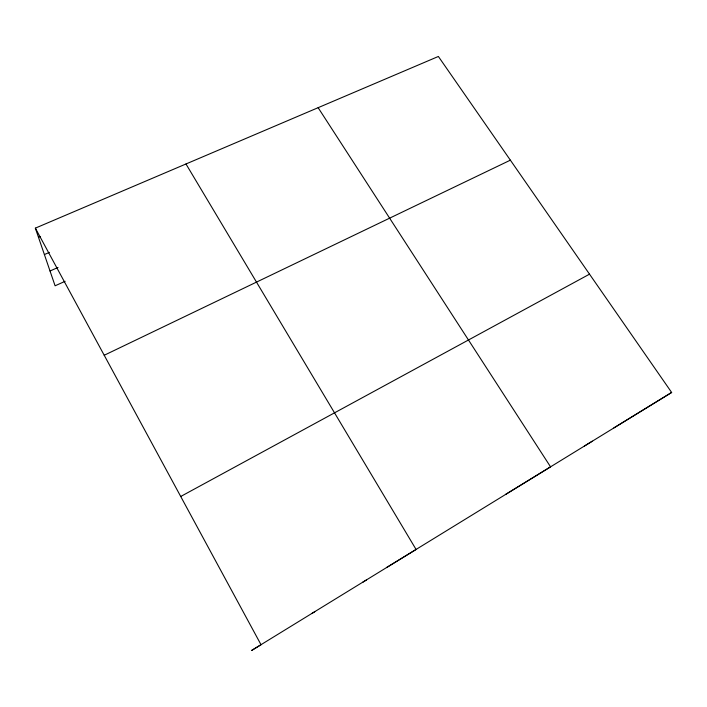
<?xml version="1.0" encoding="UTF-8"?>
<svg xmlns="http://www.w3.org/2000/svg" width="707" height="707" viewBox="0 0 707 707"><rect width="100%" height="100%" fill="white"/><g stroke="black" fill="none" stroke-linecap="round" stroke-linejoin="round"><path stroke-width="1.06" d="M505.408 494.538L550.567 466.859L318.141 107.685M584.424 446.037L592.307 441.203M613.879 427.894L671.65 392.465L438.375 56.463L35.35 228.14L55.093 285.796L65.15 281.289M671.65 392.465L251.489 650.537L261.033 644.74L35.35 228.14M386.526 567.571L416.087 549.48L185.976 163.98M362.656 582.294L366.403 580.005M312.07 613.367L314.756 611.732M180.718 496.482L589.514 274.166M104.212 355.259L510.374 160.162M50.029 270.993L58.018 267.458M44.4 254.555L49.384 252.381M38.487 237.313L40.485 236.456"/></g></svg>
